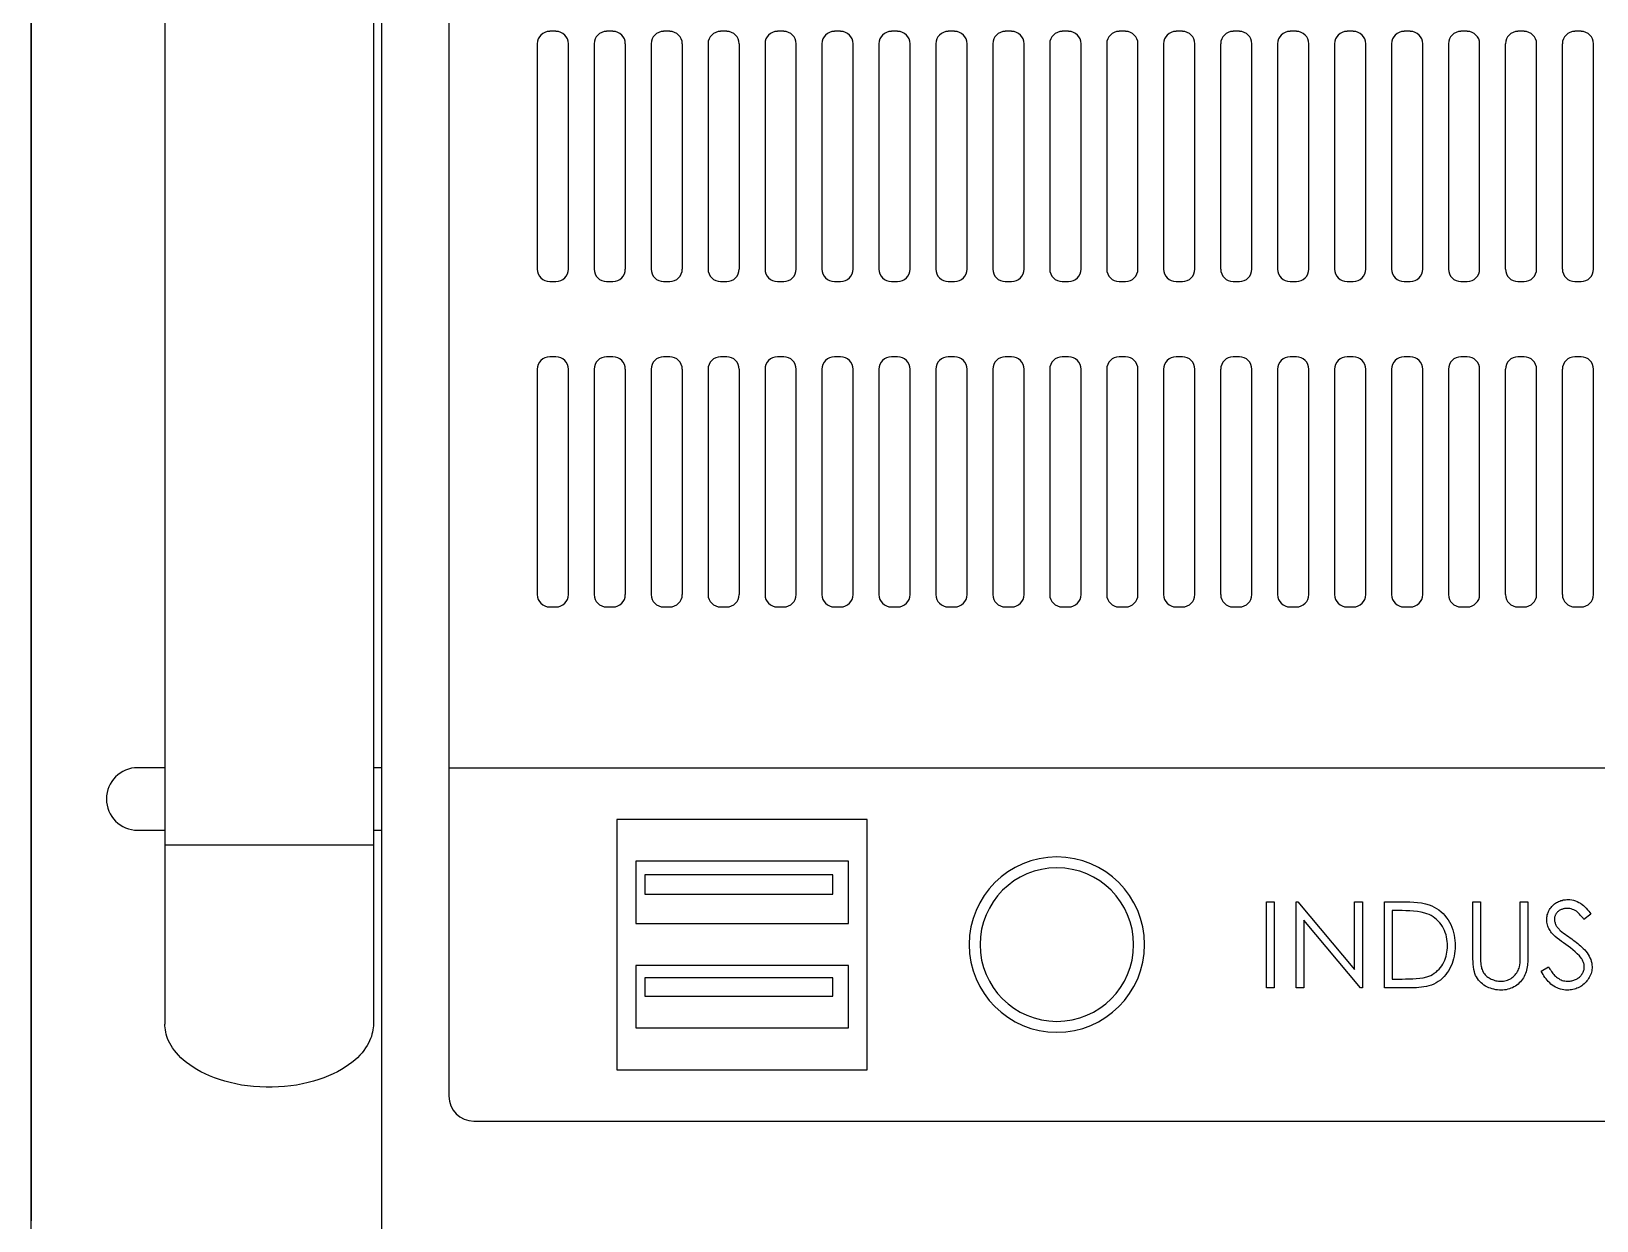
# Model space of a CAD drawing. Header units: millimetres. Extents: x 969 to 1551, y 435 to 847.
# Drawn here: x 1050 to 1062.56, y 534.86 to 544.4 of the extents above; entities that cross this region are included whole.
import ezdxf

# ---------------------------------------------------------------- set-up
doc = ezdxf.new("R2010")
doc.units = ezdxf.units.MM

# ---------------------------------------------------------------- blocks, each defined once
blk = doc.blocks.new('机柜—工控机')
at = {"color": 0}
for p, q in [((0, 17.378), (0, 0.402)), ((3.351, 16.378), (3.351, 4.035)), ((1.072, 14.465), (1.072, 3.415)), ((2.745, 14.465), (2.745, 3.415)), ((2.813, 4.038), (2.813, 13.742)), ((4.21, 9.949), (4.16, 9.949)), ((4.667, 9.949), (4.617, 9.949)), ((5.124, 9.949), (5.074, 9.949)), ((5.581, 9.949), (5.531, 9.949)), ((6.038, 9.949), (5.988, 9.949)), ((6.495, 9.949), (6.445, 9.949)), ((6.952, 9.949), (6.902, 9.949)), ((7.409, 9.949), (7.359, 9.949)), ((7.867, 9.949), (7.816, 9.949)), ((8.324, 9.949), (8.273, 9.949)), ((8.781, 9.949), (8.73, 9.949)), ((9.238, 9.949), (9.187, 9.949)), ((9.695, 9.949), (9.645, 9.949)), ((10.152, 9.949), (10.102, 9.949)), ((10.609, 9.949), (10.559, 9.949)), ((11.066, 9.949), (11.016, 9.949)), ((11.523, 9.949), (11.473, 9.949)), ((11.98, 9.949), (11.93, 9.949)), ((12.437, 9.949), (12.387, 9.949)), ((4.059, 9.848), (4.059, 8.04)), ((4.311, 8.04), (4.311, 9.848)), ((4.516, 9.848), (4.516, 8.04)), ((4.768, 8.04), (4.768, 9.848)), ((4.974, 9.848), (4.974, 8.04)), ((5.225, 8.04), (5.225, 9.848)), ((5.431, 9.848), (5.431, 8.04)), ((5.682, 8.04), (5.682, 9.848)), ((5.888, 9.848), (5.888, 8.04)), ((6.139, 8.04), (6.139, 9.848)), ((6.345, 9.848), (6.345, 8.04)), ((6.596, 8.04), (6.596, 9.848)), ((6.802, 9.848), (6.802, 8.04)), ((7.053, 8.04), (7.053, 9.848)), ((7.259, 9.848), (7.259, 8.04)), ((7.51, 8.04), (7.51, 9.848)), ((7.716, 9.848), (7.716, 8.04)), ((7.967, 8.04), (7.967, 9.848)), ((8.173, 9.848), (8.173, 8.04)), ((8.424, 8.04), (8.424, 9.848)), ((8.63, 9.848), (8.63, 8.04)), ((8.881, 8.04), (8.881, 9.848)), ((9.087, 9.848), (9.087, 8.04)), ((9.338, 8.04), (9.338, 9.848)), ((9.544, 9.848), (9.544, 8.04)), ((9.795, 8.04), (9.795, 9.848)), ((10.001, 9.848), (10.001, 8.04)), ((10.252, 8.04), (10.252, 9.848)), ((10.458, 9.848), (10.458, 8.04)), ((10.709, 8.04), (10.709, 9.848)), ((10.915, 9.848), (10.915, 8.04)), ((11.166, 8.04), (11.166, 9.848)), ((11.372, 9.848), (11.372, 8.04)), ((11.623, 8.04), (11.623, 9.848)), ((11.829, 9.848), (11.829, 8.04)), ((12.08, 8.04), (12.08, 9.848)), ((12.286, 9.848), (12.286, 8.04)), ((12.538, 8.04), (12.538, 9.848)), ((4.16, 7.94), (4.21, 7.94)), ((4.617, 7.94), (4.667, 7.94)), ((5.074, 7.94), (5.124, 7.94)), ((5.531, 7.94), (5.581, 7.94)), ((5.988, 7.94), (6.038, 7.94)), ((6.445, 7.94), (6.495, 7.94)), ((6.902, 7.94), (6.952, 7.94)), ((7.359, 7.94), (7.409, 7.94)), ((7.816, 7.94), (7.867, 7.94)), ((8.273, 7.94), (8.324, 7.94)), ((8.73, 7.94), (8.781, 7.94)), ((9.187, 7.94), (9.238, 7.94)), ((9.645, 7.94), (9.695, 7.94)), ((10.102, 7.94), (10.152, 7.94)), ((10.559, 7.94), (10.609, 7.94)), ((11.016, 7.94), (11.066, 7.94)), ((11.473, 7.94), (11.523, 7.94)), ((11.93, 7.94), (11.98, 7.94)), ((12.387, 7.94), (12.437, 7.94)), ((4.21, 7.337), (4.16, 7.337)), ((4.667, 7.337), (4.617, 7.337)), ((5.124, 7.337), (5.074, 7.337)), ((5.581, 7.337), (5.531, 7.337)), ((6.038, 7.337), (5.988, 7.337)), ((6.495, 7.337), (6.445, 7.337)), ((6.952, 7.337), (6.902, 7.337)), ((7.409, 7.337), (7.359, 7.337)), ((7.867, 7.337), (7.816, 7.337)), ((8.324, 7.337), (8.273, 7.337)), ((8.781, 7.337), (8.73, 7.337)), ((9.238, 7.337), (9.187, 7.337)), ((9.695, 7.337), (9.645, 7.337)), ((10.152, 7.337), (10.102, 7.337)), ((10.609, 7.337), (10.559, 7.337)), ((11.066, 7.337), (11.016, 7.337)), ((11.523, 7.337), (11.473, 7.337)), ((11.98, 7.337), (11.93, 7.337)), ((12.437, 7.337), (12.387, 7.337)), ((4.059, 7.236), (4.059, 5.428)), ((4.311, 5.428), (4.311, 7.236)), ((4.516, 7.236), (4.516, 5.428)), ((4.768, 5.428), (4.768, 7.236)), ((4.974, 7.236), (4.974, 5.428)), ((5.225, 5.428), (5.225, 7.236)), ((5.431, 7.236), (5.431, 5.428)), ((5.682, 5.428), (5.682, 7.236)), ((5.888, 7.236), (5.888, 5.428)), ((6.139, 5.428), (6.139, 7.236)), ((6.345, 7.236), (6.345, 5.428)), ((6.596, 5.428), (6.596, 7.236)), ((6.802, 7.236), (6.802, 5.428)), ((7.053, 5.428), (7.053, 7.236)), ((7.259, 7.236), (7.259, 5.428)), ((7.51, 5.428), (7.51, 7.236)), ((7.716, 7.236), (7.716, 5.428)), ((7.967, 5.428), (7.967, 7.236)), ((8.173, 7.236), (8.173, 5.428)), ((8.424, 5.428), (8.424, 7.236)), ((8.63, 7.236), (8.63, 5.428)), ((8.881, 5.428), (8.881, 7.236)), ((9.087, 7.236), (9.087, 5.428)), ((9.338, 5.428), (9.338, 7.236)), ((9.544, 7.236), (9.544, 5.428)), ((9.795, 5.428), (9.795, 7.236)), ((10.001, 7.236), (10.001, 5.428)), ((10.252, 5.428), (10.252, 7.236)), ((10.458, 7.236), (10.458, 5.428)), ((10.709, 5.428), (10.709, 7.236)), ((10.915, 7.236), (10.915, 5.428)), ((11.166, 5.428), (11.166, 7.236)), ((11.372, 7.236), (11.372, 5.428)), ((11.623, 5.428), (11.623, 7.236)), ((11.829, 7.236), (11.829, 5.428)), ((12.08, 5.428), (12.08, 7.236)), ((12.286, 7.236), (12.286, 5.428)), ((12.538, 5.428), (12.538, 7.236)), ((4.16, 5.328), (4.21, 5.328)), ((4.617, 5.328), (4.667, 5.328)), ((5.074, 5.328), (5.124, 5.328)), ((5.531, 5.328), (5.581, 5.328)), ((5.988, 5.328), (6.038, 5.328)), ((6.445, 5.328), (6.495, 5.328)), ((6.902, 5.328), (6.952, 5.328)), ((7.359, 5.328), (7.409, 5.328)), ((7.816, 5.328), (7.867, 5.328)), ((8.273, 5.328), (8.324, 5.328)), ((8.73, 5.328), (8.781, 5.328)), ((9.187, 5.328), (9.238, 5.328)), ((9.645, 5.328), (9.695, 5.328)), ((10.102, 5.328), (10.152, 5.328)), ((10.559, 5.328), (10.609, 5.328)), ((11.016, 5.328), (11.066, 5.328)), ((11.473, 5.328), (11.523, 5.328)), ((11.93, 5.328), (11.98, 5.328)), ((12.387, 5.328), (12.437, 5.328)), ((1.072, 4.038), (0.854, 4.038)), ((2.813, 4.038), (2.745, 4.038)), ((2.813, 3.536), (2.813, 4.038)), ((3.351, 4.035), (3.351, 1.402)), ((24.209, 4.035), (3.351, 4.035)), ((0.854, 3.536), (1.072, 3.536)), ((2.745, 3.536), (2.813, 3.536)), ((2.813, 0), (2.813, 3.536)), ((4.7, 3.623), (4.7, 1.614)), ((6.709, 3.623), (4.7, 3.623)), ((6.709, 1.614), (6.709, 3.623)), ((1.074, 3.415), (1.072, 3.415)), ((1.072, 3.415), (1.072, 3.415)), ((1.072, 3.415), (1.072, 1.98)), ((1.076, 3.415), (1.074, 3.415)), ((1.079, 3.415), (1.076, 3.415)), ((1.083, 3.415), (1.079, 3.415)), ((1.088, 3.415), (1.083, 3.415)), ((1.094, 3.415), (1.088, 3.415)), ((1.102, 3.415), (1.094, 3.415)), ((1.111, 3.415), (1.102, 3.415)), ((1.122, 3.415), (1.111, 3.415)), ((1.134, 3.415), (1.122, 3.415)), ((1.148, 3.415), (1.134, 3.415)), ((1.164, 3.415), (1.148, 3.415)), ((1.181, 3.415), (1.164, 3.415)), ((1.201, 3.415), (1.181, 3.415)), ((1.222, 3.415), (1.201, 3.415)), ((1.245, 3.415), (1.222, 3.415)), ((1.271, 3.415), (1.245, 3.415)), ((1.299, 3.415), (1.271, 3.415)), ((1.329, 3.415), (1.299, 3.415)), ((1.361, 3.415), (1.329, 3.415)), ((1.395, 3.415), (1.361, 3.415)), ((1.431, 3.415), (1.395, 3.415)), ((1.469, 3.415), (1.431, 3.415)), ((1.51, 3.415), (1.469, 3.415)), ((1.552, 3.415), (1.51, 3.415)), ((1.596, 3.415), (1.552, 3.415)), ((1.641, 3.415), (1.596, 3.415)), ((1.688, 3.415), (1.641, 3.415)), ((1.736, 3.415), (1.688, 3.415)), ((1.784, 3.415), (1.736, 3.415)), ((1.834, 3.415), (1.784, 3.415)), ((1.884, 3.415), (1.834, 3.415)), ((1.934, 3.415), (1.884, 3.415)), ((1.983, 3.415), (1.934, 3.415)), ((2.033, 3.415), (1.983, 3.415)), ((2.082, 3.415), (2.033, 3.415)), ((2.129, 3.415), (2.082, 3.415)), ((2.176, 3.415), (2.129, 3.415)), ((2.221, 3.415), (2.176, 3.415)), ((2.265, 3.415), (2.221, 3.415)), ((2.307, 3.415), (2.265, 3.415)), ((2.348, 3.415), (2.307, 3.415)), ((2.386, 3.415), (2.348, 3.415)), ((2.422, 3.415), (2.386, 3.415)), ((2.457, 3.415), (2.422, 3.415)), ((2.489, 3.415), (2.457, 3.415)), ((2.519, 3.415), (2.489, 3.415)), ((2.546, 3.415), (2.519, 3.415)), ((2.572, 3.415), (2.546, 3.415)), ((2.595, 3.415), (2.572, 3.415)), ((2.617, 3.415), (2.595, 3.415)), ((2.636, 3.415), (2.617, 3.415)), ((2.654, 3.415), (2.636, 3.415)), ((2.669, 3.415), (2.654, 3.415)), ((2.683, 3.415), (2.669, 3.415)), ((2.695, 3.415), (2.683, 3.415)), ((2.706, 3.415), (2.695, 3.415)), ((2.715, 3.415), (2.706, 3.415)), ((2.723, 3.415), (2.715, 3.415)), ((2.729, 3.415), (2.723, 3.415)), ((2.734, 3.415), (2.729, 3.415)), ((2.738, 3.415), (2.734, 3.415)), ((2.741, 3.415), (2.738, 3.415)), ((2.744, 3.415), (2.741, 3.415)), ((2.745, 3.415), (2.744, 3.415)), ((2.745, 3.415), (2.745, 3.415)), ((2.745, 3.415), (2.745, 1.98)), ((4.851, 3.288), (4.851, 2.786)), ((6.559, 3.288), (4.851, 3.288)), ((6.559, 2.786), (6.559, 3.288)), ((4.924, 3.177), (4.924, 3.022)), ((6.432, 3.177), (4.924, 3.177)), ((6.432, 3.022), (6.432, 3.177)), ((4.924, 3.022), (6.432, 3.022)), ((9.912, 2.271), (9.912, 2.962)), ((9.912, 2.962), (9.974, 2.962)), ((9.974, 2.962), (9.974, 2.271)), ((10.151, 2.962), (10.164, 2.962)), ((10.151, 2.271), (10.151, 2.962)), ((10.164, 2.962), (10.62, 2.418)), ((10.62, 2.962), (10.682, 2.962)), ((10.62, 2.418), (10.62, 2.962)), ((10.682, 2.962), (10.682, 2.271)), ((10.859, 2.271), (10.859, 2.962)), ((10.859, 2.962), (10.999, 2.962)), ((10.922, 2.891), (10.922, 2.341)), ((10.97, 2.891), (10.922, 2.891)), ((11.001, 2.891), (10.97, 2.891)), ((10.999, 2.962), (11.031, 2.961)), ((11.031, 2.89), (11.001, 2.891)), ((11.031, 2.961), (11.062, 2.96)), ((11.062, 2.888), (11.031, 2.89)), ((11.062, 2.96), (11.094, 2.959)), ((11.094, 2.959), (11.125, 2.956)), ((11.125, 2.956), (11.157, 2.952)), ((11.157, 2.952), (11.188, 2.946)), ((11.188, 2.946), (11.218, 2.937)), ((11.218, 2.937), (11.239, 2.929)), ((11.239, 2.929), (11.258, 2.919)), ((11.258, 2.919), (11.278, 2.908)), ((11.278, 2.908), (11.296, 2.896)), ((11.296, 2.896), (11.313, 2.882)), ((11.568, 2.544), (11.568, 2.962)), ((11.568, 2.962), (11.63, 2.962)), ((11.63, 2.962), (11.63, 2.548)), ((11.949, 2.962), (12.011, 2.962)), ((11.949, 2.548), (11.949, 2.962)), ((12.011, 2.962), (12.011, 2.544)), ((12.175, 2.884), (12.18, 2.893)), ((12.18, 2.893), (12.184, 2.901)), ((12.184, 2.901), (12.19, 2.909)), ((12.19, 2.909), (12.196, 2.917)), ((12.196, 2.917), (12.202, 2.924)), ((12.202, 2.924), (12.209, 2.931)), ((12.209, 2.931), (12.216, 2.938)), ((12.216, 2.938), (12.223, 2.944)), ((12.223, 2.944), (12.231, 2.95)), ((12.231, 2.95), (12.24, 2.955)), ((12.24, 2.955), (12.248, 2.959)), ((12.248, 2.959), (12.257, 2.964)), ((12.257, 2.964), (12.266, 2.967)), ((12.262, 2.891), (12.258, 2.888)), ((12.267, 2.894), (12.262, 2.891)), ((12.266, 2.967), (12.275, 2.971)), ((12.272, 2.897), (12.267, 2.894)), ((12.277, 2.899), (12.272, 2.897)), ((12.275, 2.971), (12.284, 2.973)), ((12.282, 2.901), (12.277, 2.899)), ((12.287, 2.903), (12.282, 2.901)), ((12.284, 2.973), (12.294, 2.976)), ((12.292, 2.905), (12.287, 2.903)), ((12.298, 2.906), (12.292, 2.905)), ((12.294, 2.976), (12.303, 2.977)), ((12.303, 2.907), (12.298, 2.906)), ((12.303, 2.977), (12.313, 2.978)), ((12.309, 2.908), (12.303, 2.907)), ((12.314, 2.908), (12.309, 2.908)), ((12.313, 2.978), (12.322, 2.979)), ((12.32, 2.908), (12.314, 2.908)), ((12.325, 2.908), (12.32, 2.908)), ((12.322, 2.979), (12.332, 2.979)), ((12.336, 2.908), (12.325, 2.908)), ((12.332, 2.979), (12.347, 2.979)), ((12.347, 2.907), (12.336, 2.908)), ((12.347, 2.979), (12.362, 2.977)), ((12.358, 2.904), (12.347, 2.907)), ((12.369, 2.901), (12.358, 2.904)), ((12.362, 2.977), (12.377, 2.974)), ((12.379, 2.896), (12.369, 2.901)), ((12.377, 2.974), (12.392, 2.97)), ((12.389, 2.891), (12.379, 2.896)), ((12.399, 2.885), (12.389, 2.891)), ((12.392, 2.97), (12.406, 2.964)), ((12.406, 2.964), (12.419, 2.957)), ((12.419, 2.957), (12.433, 2.95)), ((12.433, 2.95), (12.445, 2.941)), ((12.445, 2.941), (12.456, 2.931)), ((12.456, 2.931), (12.468, 2.921)), ((12.468, 2.921), (12.478, 2.91)), ((12.478, 2.91), (12.488, 2.898)), ((12.488, 2.898), (12.498, 2.887)), ((4.851, 2.786), (6.559, 2.786)), ((10.213, 2.813), (10.213, 2.271)), ((10.668, 2.271), (10.213, 2.813)), ((11.092, 2.886), (11.062, 2.888)), ((11.123, 2.883), (11.092, 2.886)), ((11.153, 2.878), (11.123, 2.883)), ((11.182, 2.871), (11.153, 2.878)), ((11.2, 2.866), (11.182, 2.871)), ((11.217, 2.859), (11.2, 2.866)), ((11.233, 2.851), (11.217, 2.859)), ((11.249, 2.842), (11.233, 2.851)), ((11.263, 2.831), (11.249, 2.842)), ((11.277, 2.82), (11.263, 2.831)), ((11.291, 2.807), (11.277, 2.82)), ((11.303, 2.794), (11.291, 2.807)), ((11.314, 2.779), (11.303, 2.794)), ((11.313, 2.882), (11.329, 2.868)), ((11.324, 2.764), (11.314, 2.779)), ((11.333, 2.748), (11.324, 2.764)), ((11.329, 2.868), (11.344, 2.852)), ((11.344, 2.852), (11.358, 2.834)), ((11.358, 2.834), (11.37, 2.816)), ((11.37, 2.816), (11.381, 2.798)), ((11.381, 2.798), (11.391, 2.778)), ((11.391, 2.778), (11.4, 2.758)), ((12.162, 2.828), (12.163, 2.837)), ((12.162, 2.818), (12.162, 2.828)), ((12.162, 2.808), (12.162, 2.818)), ((12.163, 2.797), (12.162, 2.808)), ((12.163, 2.837), (12.164, 2.847)), ((12.165, 2.787), (12.163, 2.797)), ((12.164, 2.847), (12.166, 2.857)), ((12.167, 2.777), (12.165, 2.787)), ((12.166, 2.857), (12.169, 2.866)), ((12.17, 2.767), (12.167, 2.777)), ((12.169, 2.866), (12.172, 2.875)), ((12.174, 2.757), (12.17, 2.767)), ((12.172, 2.875), (12.175, 2.884)), ((12.225, 2.832), (12.224, 2.827)), ((12.224, 2.827), (12.224, 2.821)), ((12.224, 2.821), (12.224, 2.814)), ((12.224, 2.814), (12.225, 2.807)), ((12.227, 2.843), (12.225, 2.838)), ((12.225, 2.838), (12.225, 2.832)), ((12.225, 2.807), (12.226, 2.8)), ((12.226, 2.8), (12.228, 2.794)), ((12.228, 2.848), (12.227, 2.843)), ((12.23, 2.853), (12.228, 2.848)), ((12.228, 2.794), (12.23, 2.787)), ((12.233, 2.858), (12.23, 2.853)), ((12.23, 2.787), (12.232, 2.781)), ((12.232, 2.781), (12.235, 2.775)), ((12.235, 2.863), (12.233, 2.858)), ((12.238, 2.868), (12.235, 2.863)), ((12.235, 2.775), (12.238, 2.769)), ((12.242, 2.872), (12.238, 2.868)), ((12.238, 2.769), (12.242, 2.763)), ((12.245, 2.876), (12.242, 2.872)), ((12.249, 2.88), (12.245, 2.876)), ((12.253, 2.884), (12.249, 2.88)), ((12.258, 2.888), (12.253, 2.884)), ((12.407, 2.878), (12.399, 2.885)), ((12.416, 2.87), (12.407, 2.878)), ((12.424, 2.862), (12.416, 2.87)), ((12.431, 2.854), (12.424, 2.862)), ((12.439, 2.846), (12.431, 2.854)), ((12.446, 2.837), (12.439, 2.846)), ((12.453, 2.829), (12.446, 2.837)), ((12.46, 2.82), (12.453, 2.829)), ((12.516, 2.862), (12.46, 2.82)), ((12.498, 2.887), (12.507, 2.875)), ((12.507, 2.875), (12.516, 2.862)), ((11.341, 2.732), (11.333, 2.748)), ((11.347, 2.715), (11.341, 2.732)), ((11.353, 2.697), (11.347, 2.715)), ((11.357, 2.68), (11.353, 2.697)), ((11.36, 2.662), (11.357, 2.68)), ((11.363, 2.644), (11.36, 2.662)), ((11.364, 2.626), (11.363, 2.644)), ((11.4, 2.758), (11.407, 2.737)), ((11.407, 2.737), (11.414, 2.716)), ((11.414, 2.716), (11.418, 2.695)), ((11.418, 2.695), (11.422, 2.673)), ((11.422, 2.673), (11.425, 2.651)), ((11.425, 2.651), (11.426, 2.629)), ((12.178, 2.748), (12.174, 2.757)), ((12.183, 2.739), (12.178, 2.748)), ((12.188, 2.73), (12.183, 2.739)), ((12.194, 2.721), (12.188, 2.73)), ((12.2, 2.713), (12.194, 2.721)), ((12.215, 2.697), (12.2, 2.713)), ((12.23, 2.683), (12.215, 2.697)), ((12.246, 2.67), (12.23, 2.683)), ((12.242, 2.763), (12.246, 2.757)), ((12.246, 2.757), (12.25, 2.752)), ((12.263, 2.657), (12.246, 2.67)), ((12.25, 2.752), (12.255, 2.747)), ((12.255, 2.747), (12.26, 2.741)), ((12.26, 2.741), (12.264, 2.737)), ((12.28, 2.644), (12.263, 2.657)), ((12.264, 2.737), (12.269, 2.732)), ((12.269, 2.732), (12.282, 2.721)), ((12.297, 2.631), (12.28, 2.644)), ((12.282, 2.721), (12.295, 2.711)), ((12.295, 2.711), (12.309, 2.701)), ((12.309, 2.701), (12.322, 2.692)), ((12.322, 2.692), (12.335, 2.682)), ((12.335, 2.682), (12.349, 2.672)), ((12.349, 2.672), (12.362, 2.663)), ((12.362, 2.663), (12.374, 2.654)), ((12.374, 2.654), (12.387, 2.645)), ((12.387, 2.645), (12.399, 2.636)), ((11.349, 2.508), (11.354, 2.524)), ((11.354, 2.524), (11.358, 2.54)), ((11.358, 2.54), (11.361, 2.557)), ((11.361, 2.557), (11.363, 2.574)), ((11.363, 2.574), (11.364, 2.591)), ((11.364, 2.608), (11.364, 2.626)), ((11.364, 2.591), (11.364, 2.608)), ((11.419, 2.526), (11.414, 2.505)), ((11.422, 2.546), (11.419, 2.526)), ((11.425, 2.566), (11.422, 2.546)), ((11.426, 2.587), (11.425, 2.566)), ((11.426, 2.629), (11.426, 2.607)), ((11.426, 2.607), (11.426, 2.587)), ((11.568, 2.523), (11.568, 2.544)), ((11.569, 2.502), (11.568, 2.523)), ((11.63, 2.548), (11.63, 2.534)), ((11.63, 2.534), (11.63, 2.521)), ((11.63, 2.521), (11.63, 2.508)), ((11.949, 2.532), (11.949, 2.548)), ((11.949, 2.517), (11.949, 2.532)), ((11.949, 2.501), (11.949, 2.517)), ((12.011, 2.518), (12.01, 2.504)), ((12.011, 2.544), (12.011, 2.531)), ((12.011, 2.531), (12.011, 2.518)), ((12.314, 2.619), (12.297, 2.631)), ((12.333, 2.605), (12.314, 2.619)), ((12.352, 2.591), (12.333, 2.605)), ((12.371, 2.576), (12.352, 2.591)), ((12.389, 2.56), (12.371, 2.576)), ((12.406, 2.544), (12.389, 2.56)), ((12.399, 2.636), (12.41, 2.626)), ((12.423, 2.527), (12.406, 2.544)), ((12.41, 2.626), (12.422, 2.617)), ((12.422, 2.617), (12.433, 2.607)), ((12.438, 2.509), (12.423, 2.527)), ((12.433, 2.607), (12.444, 2.597)), ((12.444, 2.597), (12.455, 2.586)), ((12.455, 2.586), (12.466, 2.575)), ((12.466, 2.575), (12.476, 2.564)), ((12.476, 2.564), (12.485, 2.552)), ((12.485, 2.552), (12.493, 2.539)), ((12.493, 2.539), (12.501, 2.526)), ((12.501, 2.526), (12.508, 2.513)), ((12.508, 2.513), (12.514, 2.499)), ((4.851, 2.451), (4.851, 1.949)), ((6.559, 2.451), (4.851, 2.451)), ((6.559, 1.949), (6.559, 2.451)), ((11.245, 2.379), (11.259, 2.388)), ((11.259, 2.388), (11.273, 2.398)), ((11.273, 2.398), (11.286, 2.409)), ((11.286, 2.409), (11.298, 2.421)), ((11.298, 2.421), (11.309, 2.434)), ((11.309, 2.434), (11.319, 2.447)), ((11.319, 2.447), (11.328, 2.462)), ((11.328, 2.462), (11.336, 2.476)), ((11.336, 2.476), (11.343, 2.492)), ((11.343, 2.492), (11.349, 2.508)), ((11.363, 2.394), (11.351, 2.377)), ((11.375, 2.411), (11.363, 2.394)), ((11.385, 2.429), (11.375, 2.411)), ((11.394, 2.447), (11.385, 2.429)), ((11.402, 2.466), (11.394, 2.447)), ((11.409, 2.486), (11.402, 2.466)), ((11.414, 2.505), (11.409, 2.486)), ((11.57, 2.482), (11.569, 2.502)), ((11.571, 2.461), (11.57, 2.482)), ((11.573, 2.44), (11.571, 2.461)), ((11.576, 2.419), (11.573, 2.44)), ((11.581, 2.399), (11.576, 2.419)), ((11.585, 2.385), (11.581, 2.399)), ((11.63, 2.508), (11.631, 2.495)), ((11.631, 2.495), (11.631, 2.482)), ((11.631, 2.482), (11.632, 2.469)), ((11.632, 2.469), (11.633, 2.456)), ((11.633, 2.456), (11.635, 2.446)), ((11.635, 2.446), (11.637, 2.436)), ((11.637, 2.436), (11.639, 2.427)), ((11.639, 2.427), (11.642, 2.417)), ((11.642, 2.417), (11.646, 2.408)), ((11.646, 2.408), (11.65, 2.399)), ((11.65, 2.399), (11.655, 2.39)), ((11.655, 2.39), (11.661, 2.382)), ((11.914, 2.383), (11.921, 2.391)), ((11.921, 2.391), (11.926, 2.401)), ((11.926, 2.401), (11.931, 2.41)), ((11.931, 2.41), (11.935, 2.42)), ((11.935, 2.42), (11.939, 2.43)), ((11.939, 2.43), (11.942, 2.44)), ((11.942, 2.44), (11.945, 2.455)), ((11.945, 2.455), (11.947, 2.471)), ((11.947, 2.471), (11.948, 2.486)), ((11.948, 2.486), (11.949, 2.501)), ((11.991, 2.387), (11.986, 2.375)), ((11.995, 2.4), (11.991, 2.387)), ((11.999, 2.412), (11.995, 2.4)), ((12.001, 2.425), (11.999, 2.412)), ((12.004, 2.439), (12.001, 2.425)), ((12.006, 2.452), (12.004, 2.439)), ((12.007, 2.465), (12.006, 2.452)), ((12.009, 2.478), (12.007, 2.465)), ((12.01, 2.491), (12.009, 2.478)), ((12.01, 2.504), (12.01, 2.491)), ((12.118, 2.404), (12.176, 2.439)), ((12.125, 2.391), (12.118, 2.404)), ((12.132, 2.379), (12.125, 2.391)), ((12.176, 2.439), (12.181, 2.43)), ((12.181, 2.43), (12.187, 2.421)), ((12.187, 2.421), (12.193, 2.412)), ((12.193, 2.412), (12.199, 2.403)), ((12.199, 2.403), (12.205, 2.395)), ((12.205, 2.395), (12.211, 2.387)), ((12.211, 2.387), (12.218, 2.379)), ((12.442, 2.503), (12.438, 2.509)), ((12.446, 2.498), (12.442, 2.503)), ((12.449, 2.492), (12.446, 2.498)), ((12.447, 2.385), (12.451, 2.391)), ((12.452, 2.486), (12.449, 2.492)), ((12.451, 2.391), (12.454, 2.398)), ((12.455, 2.48), (12.452, 2.486)), ((12.454, 2.398), (12.457, 2.405)), ((12.457, 2.474), (12.455, 2.48)), ((12.459, 2.467), (12.457, 2.474)), ((12.457, 2.405), (12.459, 2.412)), ((12.461, 2.461), (12.459, 2.467)), ((12.459, 2.412), (12.461, 2.419)), ((12.462, 2.454), (12.461, 2.461)), ((12.461, 2.419), (12.462, 2.426)), ((12.463, 2.448), (12.462, 2.454)), ((12.462, 2.426), (12.463, 2.434)), ((12.463, 2.441), (12.463, 2.448)), ((12.463, 2.434), (12.463, 2.441)), ((12.514, 2.499), (12.519, 2.485)), ((12.52, 2.396), (12.517, 2.385)), ((12.519, 2.485), (12.522, 2.47)), ((12.522, 2.407), (12.52, 2.396)), ((12.522, 2.47), (12.524, 2.455)), ((12.524, 2.418), (12.522, 2.407)), ((12.524, 2.455), (12.525, 2.44)), ((12.525, 2.429), (12.524, 2.418)), ((12.525, 2.44), (12.525, 2.429)), ((4.924, 2.35), (4.924, 2.203)), ((6.432, 2.35), (4.924, 2.35)), ((6.432, 2.203), (6.432, 2.35)), ((9.974, 2.271), (9.912, 2.271)), ((10.213, 2.271), (10.151, 2.271)), ((10.682, 2.271), (10.668, 2.271)), ((11.074, 2.271), (10.859, 2.271)), ((10.922, 2.341), (11.001, 2.341)), ((11.001, 2.341), (11.029, 2.342)), ((11.029, 2.342), (11.058, 2.342)), ((11.058, 2.342), (11.086, 2.343)), ((11.094, 2.271), (11.074, 2.271)), ((11.086, 2.343), (11.114, 2.345)), ((11.115, 2.272), (11.094, 2.271)), ((11.114, 2.345), (11.143, 2.348)), ((11.135, 2.273), (11.115, 2.272)), ((11.156, 2.275), (11.135, 2.273)), ((11.143, 2.348), (11.171, 2.352)), ((11.176, 2.278), (11.156, 2.275)), ((11.171, 2.352), (11.198, 2.359)), ((11.196, 2.282), (11.176, 2.278)), ((11.216, 2.287), (11.196, 2.282)), ((11.198, 2.359), (11.214, 2.365)), ((11.214, 2.365), (11.23, 2.371)), ((11.236, 2.293), (11.216, 2.287)), ((11.23, 2.371), (11.245, 2.379)), ((11.255, 2.301), (11.236, 2.293)), ((11.273, 2.31), (11.255, 2.301)), ((11.291, 2.321), (11.273, 2.31)), ((11.308, 2.333), (11.291, 2.321)), ((11.323, 2.347), (11.308, 2.333)), ((11.338, 2.362), (11.323, 2.347)), ((11.351, 2.377), (11.338, 2.362)), ((11.591, 2.371), (11.585, 2.385)), ((11.598, 2.358), (11.591, 2.371)), ((11.605, 2.345), (11.598, 2.358)), ((11.614, 2.333), (11.605, 2.345)), ((11.624, 2.322), (11.614, 2.333)), ((11.634, 2.312), (11.624, 2.322)), ((11.645, 2.302), (11.634, 2.312)), ((11.657, 2.293), (11.645, 2.302)), ((11.669, 2.285), (11.657, 2.293)), ((11.661, 2.382), (11.668, 2.375)), ((11.668, 2.375), (11.675, 2.368)), ((11.682, 2.278), (11.669, 2.285)), ((11.675, 2.368), (11.682, 2.362)), ((11.682, 2.362), (11.69, 2.356)), ((11.696, 2.272), (11.682, 2.278)), ((11.69, 2.356), (11.699, 2.351)), ((11.709, 2.267), (11.696, 2.272)), ((11.699, 2.351), (11.707, 2.346)), ((11.707, 2.346), (11.716, 2.341)), ((11.724, 2.262), (11.709, 2.267)), ((11.716, 2.341), (11.725, 2.337)), ((11.738, 2.259), (11.724, 2.262)), ((11.725, 2.337), (11.735, 2.334)), ((11.735, 2.334), (11.744, 2.331)), ((11.744, 2.331), (11.754, 2.328)), ((11.754, 2.328), (11.763, 2.326)), ((11.763, 2.326), (11.773, 2.325)), ((11.773, 2.325), (11.783, 2.324)), ((11.783, 2.324), (11.793, 2.324)), ((11.793, 2.324), (11.804, 2.324)), ((11.804, 2.324), (11.814, 2.325)), ((11.814, 2.325), (11.825, 2.327)), ((11.825, 2.327), (11.835, 2.33)), ((11.835, 2.33), (11.846, 2.333)), ((11.846, 2.333), (11.856, 2.337)), ((11.862, 2.262), (11.849, 2.259)), ((11.856, 2.337), (11.865, 2.341)), ((11.874, 2.267), (11.862, 2.262)), ((11.865, 2.341), (11.875, 2.347)), ((11.887, 2.272), (11.874, 2.267)), ((11.875, 2.347), (11.884, 2.353)), ((11.884, 2.353), (11.892, 2.359)), ((11.898, 2.278), (11.887, 2.272)), ((11.892, 2.359), (11.9, 2.367)), ((11.91, 2.285), (11.898, 2.278)), ((11.9, 2.367), (11.908, 2.374)), ((11.908, 2.374), (11.914, 2.383)), ((11.921, 2.293), (11.91, 2.285)), ((11.931, 2.301), (11.921, 2.293)), ((11.941, 2.31), (11.931, 2.301)), ((11.95, 2.32), (11.941, 2.31)), ((11.959, 2.33), (11.95, 2.32)), ((11.967, 2.34), (11.959, 2.33)), ((11.974, 2.351), (11.967, 2.34)), ((11.981, 2.363), (11.974, 2.351)), ((11.986, 2.375), (11.981, 2.363)), ((12.139, 2.367), (12.132, 2.379)), ((12.147, 2.355), (12.139, 2.367)), ((12.156, 2.343), (12.147, 2.355)), ((12.165, 2.332), (12.156, 2.343)), ((12.174, 2.321), (12.165, 2.332)), ((12.185, 2.311), (12.174, 2.321)), ((12.195, 2.301), (12.185, 2.311)), ((12.206, 2.292), (12.195, 2.301)), ((12.218, 2.284), (12.206, 2.292)), ((12.218, 2.379), (12.225, 2.371)), ((12.231, 2.277), (12.218, 2.284)), ((12.225, 2.371), (12.233, 2.364)), ((12.244, 2.27), (12.231, 2.277)), ((12.233, 2.364), (12.241, 2.357)), ((12.241, 2.357), (12.249, 2.351)), ((12.257, 2.265), (12.244, 2.27)), ((12.249, 2.351), (12.258, 2.345)), ((12.271, 2.261), (12.257, 2.265)), ((12.258, 2.345), (12.267, 2.339)), ((12.267, 2.339), (12.277, 2.335)), ((12.277, 2.335), (12.286, 2.331)), ((12.286, 2.331), (12.296, 2.328)), ((12.296, 2.328), (12.307, 2.326)), ((12.307, 2.326), (12.317, 2.324)), ((12.317, 2.324), (12.328, 2.324)), ((12.328, 2.324), (12.335, 2.324)), ((12.335, 2.324), (12.342, 2.324)), ((12.342, 2.324), (12.35, 2.325)), ((12.35, 2.325), (12.357, 2.326)), ((12.357, 2.326), (12.364, 2.328)), ((12.364, 2.328), (12.371, 2.33)), ((12.371, 2.33), (12.378, 2.332)), ((12.378, 2.332), (12.385, 2.335)), ((12.394, 2.263), (12.383, 2.26)), ((12.385, 2.335), (12.392, 2.338)), ((12.392, 2.338), (12.399, 2.341)), ((12.404, 2.267), (12.394, 2.263)), ((12.399, 2.341), (12.405, 2.344)), ((12.414, 2.271), (12.404, 2.267)), ((12.405, 2.344), (12.411, 2.348)), ((12.411, 2.348), (12.417, 2.352)), ((12.424, 2.277), (12.414, 2.271)), ((12.417, 2.352), (12.423, 2.357)), ((12.423, 2.357), (12.429, 2.362)), ((12.434, 2.282), (12.424, 2.277)), ((12.429, 2.362), (12.434, 2.367)), ((12.434, 2.367), (12.439, 2.373)), ((12.443, 2.288), (12.434, 2.282)), ((12.439, 2.373), (12.443, 2.379)), ((12.443, 2.379), (12.447, 2.385)), ((12.452, 2.295), (12.443, 2.288)), ((12.461, 2.302), (12.452, 2.295)), ((12.469, 2.31), (12.461, 2.302)), ((12.477, 2.318), (12.469, 2.31)), ((12.484, 2.327), (12.477, 2.318)), ((12.491, 2.335), (12.484, 2.327)), ((12.497, 2.345), (12.491, 2.335)), ((12.503, 2.354), (12.497, 2.345)), ((12.508, 2.364), (12.503, 2.354)), ((12.513, 2.374), (12.508, 2.364)), ((12.517, 2.385), (12.513, 2.374)), ((4.924, 2.203), (6.432, 2.203)), ((11.752, 2.256), (11.738, 2.259)), ((11.767, 2.254), (11.752, 2.256)), ((11.782, 2.253), (11.767, 2.254)), ((11.796, 2.253), (11.782, 2.253)), ((11.81, 2.253), (11.796, 2.253)), ((11.823, 2.254), (11.81, 2.253)), ((11.836, 2.256), (11.823, 2.254)), ((11.849, 2.259), (11.836, 2.256)), ((12.285, 2.257), (12.271, 2.261)), ((12.299, 2.255), (12.285, 2.257)), ((12.313, 2.253), (12.299, 2.255)), ((12.328, 2.253), (12.313, 2.253)), ((12.339, 2.253), (12.328, 2.253)), ((12.35, 2.254), (12.339, 2.253)), ((12.361, 2.255), (12.35, 2.254)), ((12.372, 2.257), (12.361, 2.255)), ((12.383, 2.26), (12.372, 2.257)), ((1.072, 1.965), (1.072, 1.98)), ((1.074, 1.949), (1.072, 1.965)), ((1.076, 1.933), (1.074, 1.949)), ((1.079, 1.916), (1.076, 1.933)), ((1.083, 1.899), (1.079, 1.916)), ((1.088, 1.881), (1.083, 1.899)), ((2.734, 1.899), (2.729, 1.881)), ((2.738, 1.916), (2.734, 1.899)), ((2.741, 1.933), (2.738, 1.916)), ((2.744, 1.949), (2.741, 1.933)), ((2.745, 1.965), (2.744, 1.949)), ((2.745, 1.98), (2.745, 1.965)), ((4.851, 1.949), (6.559, 1.949)), ((1.094, 1.864), (1.088, 1.881)), ((1.102, 1.845), (1.094, 1.864)), ((1.111, 1.827), (1.102, 1.845)), ((1.122, 1.808), (1.111, 1.827)), ((1.134, 1.788), (1.122, 1.808)), ((1.148, 1.769), (1.134, 1.788)), ((1.164, 1.75), (1.148, 1.769)), ((2.669, 1.769), (2.654, 1.75)), ((2.683, 1.788), (2.669, 1.769)), ((2.695, 1.808), (2.683, 1.788)), ((2.706, 1.827), (2.695, 1.808)), ((2.715, 1.845), (2.706, 1.827)), ((2.723, 1.864), (2.715, 1.845)), ((2.729, 1.881), (2.723, 1.864)), ((1.181, 1.73), (1.164, 1.75)), ((1.201, 1.71), (1.181, 1.73)), ((1.222, 1.691), (1.201, 1.71)), ((1.245, 1.671), (1.222, 1.691)), ((1.271, 1.652), (1.245, 1.671)), ((1.299, 1.633), (1.271, 1.652)), ((1.329, 1.615), (1.299, 1.633)), ((2.519, 1.633), (2.489, 1.615)), ((2.546, 1.652), (2.519, 1.633)), ((2.572, 1.671), (2.546, 1.652)), ((2.595, 1.691), (2.572, 1.671)), ((2.617, 1.71), (2.595, 1.691)), ((2.636, 1.73), (2.617, 1.71)), ((2.654, 1.75), (2.636, 1.73)), ((1.361, 1.597), (1.329, 1.615)), ((1.395, 1.58), (1.361, 1.597)), ((1.431, 1.564), (1.395, 1.58)), ((1.469, 1.549), (1.431, 1.564)), ((1.51, 1.535), (1.469, 1.549)), ((1.552, 1.522), (1.51, 1.535)), ((1.596, 1.51), (1.552, 1.522)), ((1.641, 1.5), (1.596, 1.51)), ((2.221, 1.51), (2.176, 1.5)), ((2.265, 1.522), (2.221, 1.51)), ((2.307, 1.535), (2.265, 1.522)), ((2.348, 1.549), (2.307, 1.535)), ((2.386, 1.564), (2.348, 1.549)), ((2.422, 1.58), (2.386, 1.564)), ((2.457, 1.597), (2.422, 1.58)), ((2.489, 1.615), (2.457, 1.597)), ((4.7, 1.614), (6.709, 1.614)), ((1.688, 1.491), (1.641, 1.5)), ((1.736, 1.484), (1.688, 1.491)), ((1.784, 1.479), (1.736, 1.484)), ((1.834, 1.475), (1.784, 1.479)), ((1.884, 1.474), (1.834, 1.475)), ((1.934, 1.474), (1.884, 1.474)), ((1.983, 1.475), (1.934, 1.474)), ((2.033, 1.479), (1.983, 1.475)), ((2.082, 1.484), (2.033, 1.479)), ((2.129, 1.491), (2.082, 1.484)), ((2.176, 1.5), (2.129, 1.491)), ((3.552, 1.202), (24.008, 1.202))]:
    blk.add_line(p, q, dxfattribs=at)
for centre, radius, start, end in [((4.16, 9.848), 0.1, 90, 180), ((4.21, 9.848), 0.1, 0, 90), ((4.617, 9.848), 0.1, 90, 180), ((4.667, 9.848), 0.1, 0, 90), ((5.074, 9.848), 0.1, 90, 180), ((5.124, 9.848), 0.1, 0, 90), ((5.531, 9.848), 0.1, 90, 180), ((5.581, 9.848), 0.1, 0, 90), ((5.988, 9.848), 0.1, 90, 180), ((6.038, 9.848), 0.1, 0, 90), ((6.445, 9.848), 0.1, 90, 180), ((6.495, 9.848), 0.1, 0, 90), ((6.902, 9.848), 0.1, 90, 180), ((6.952, 9.848), 0.1, 0, 90), ((7.359, 9.848), 0.1, 90, 180), ((7.409, 9.848), 0.1, 0, 90), ((7.816, 9.848), 0.1, 90, 180), ((7.867, 9.848), 0.1, 0, 90), ((8.273, 9.848), 0.1, 90, 180), ((8.324, 9.848), 0.1, 0, 90), ((8.73, 9.848), 0.1, 90, 180), ((8.781, 9.848), 0.1, 0, 90), ((9.187, 9.848), 0.1, 90, 180), ((9.238, 9.848), 0.1, 0, 90), ((9.645, 9.848), 0.1, 90, 180), ((9.695, 9.848), 0.1, 0, 90), ((10.102, 9.848), 0.1, 90, 180), ((10.152, 9.848), 0.1, 0, 90), ((10.559, 9.848), 0.1, 90, 180), ((10.609, 9.848), 0.1, 0, 90), ((11.016, 9.848), 0.1, 90, 180), ((11.066, 9.848), 0.1, 0, 90), ((11.473, 9.848), 0.1, 90, 180), ((11.523, 9.848), 0.1, 0, 90), ((11.93, 9.848), 0.1, 90, 180), ((11.98, 9.848), 0.1, 0, 90), ((12.387, 9.848), 0.1, 90, 180), ((12.437, 9.848), 0.1, 0, 90), ((4.16, 8.04), 0.1, 180, 270), ((4.21, 8.04), 0.1, 270, 0), ((4.617, 8.04), 0.1, 180, 270), ((4.667, 8.04), 0.1, 270, 0), ((5.074, 8.04), 0.1, 180, 270), ((5.124, 8.04), 0.1, 270, 0), ((5.531, 8.04), 0.1, 180, 270), ((5.581, 8.04), 0.1, 270, 0), ((5.988, 8.04), 0.1, 180, 270), ((6.038, 8.04), 0.1, 270, 0), ((6.445, 8.04), 0.1, 180, 270), ((6.495, 8.04), 0.1, 270, 0), ((6.902, 8.04), 0.1, 180, 270), ((6.952, 8.04), 0.1, 270, 0), ((7.359, 8.04), 0.1, 180, 270), ((7.409, 8.04), 0.1, 270, 0), ((7.816, 8.04), 0.1, 180, 270), ((7.867, 8.04), 0.1, 270, 0), ((8.273, 8.04), 0.1, 180, 270), ((8.324, 8.04), 0.1, 270, 0), ((8.73, 8.04), 0.1, 180, 270), ((8.781, 8.04), 0.1, 270, 0), ((9.187, 8.04), 0.1, 180, 270), ((9.238, 8.04), 0.1, 270, 0), ((9.645, 8.04), 0.1, 180, 270), ((9.695, 8.04), 0.1, 270, 0), ((10.102, 8.04), 0.1, 180, 270), ((10.152, 8.04), 0.1, 270, 0), ((10.559, 8.04), 0.1, 180, 270), ((10.609, 8.04), 0.1, 270, 0), ((11.016, 8.04), 0.1, 180, 270), ((11.066, 8.04), 0.1, 270, 0), ((11.473, 8.04), 0.1, 180, 270), ((11.523, 8.04), 0.1, 270, 0), ((11.93, 8.04), 0.1, 180, 270), ((11.98, 8.04), 0.1, 270, 0), ((12.387, 8.04), 0.1, 180, 270), ((12.437, 8.04), 0.1, 270, 0), ((4.16, 7.236), 0.1, 90, 180), ((4.21, 7.236), 0.1, 0, 90), ((4.617, 7.236), 0.1, 90, 180), ((4.667, 7.236), 0.1, 0, 90), ((5.074, 7.236), 0.1, 90, 180), ((5.124, 7.236), 0.1, 0, 90), ((5.531, 7.236), 0.1, 90, 180), ((5.581, 7.236), 0.1, 0, 90), ((5.988, 7.236), 0.1, 90, 180), ((6.038, 7.236), 0.1, 0, 90), ((6.445, 7.236), 0.1, 90, 180), ((6.495, 7.236), 0.1, 0, 90), ((6.902, 7.236), 0.1, 90, 180), ((6.952, 7.236), 0.1, 0, 90), ((7.359, 7.236), 0.1, 90, 180), ((7.409, 7.236), 0.1, 0, 90), ((7.816, 7.236), 0.1, 90, 180), ((7.867, 7.236), 0.1, 0, 90), ((8.273, 7.236), 0.1, 90, 180), ((8.324, 7.236), 0.1, 0, 90), ((8.73, 7.236), 0.1, 90, 180), ((8.781, 7.236), 0.1, 0, 90), ((9.187, 7.236), 0.1, 90, 180), ((9.238, 7.236), 0.1, 0, 90), ((9.645, 7.236), 0.1, 90, 180), ((9.695, 7.236), 0.1, 0, 90), ((10.102, 7.236), 0.1, 90, 180), ((10.152, 7.236), 0.1, 0, 90), ((10.559, 7.236), 0.1, 90, 180), ((10.609, 7.236), 0.1, 0, 90), ((11.016, 7.236), 0.1, 90, 180), ((11.066, 7.236), 0.1, 0, 90), ((11.473, 7.236), 0.1, 90, 180), ((11.523, 7.236), 0.1, 0, 90), ((11.93, 7.236), 0.1, 90, 180), ((11.98, 7.236), 0.1, 0, 90), ((12.387, 7.236), 0.1, 90, 180), ((12.437, 7.236), 0.1, 0, 90), ((4.16, 5.428), 0.1, 180, 270), ((4.21, 5.428), 0.1, 270, 0), ((4.617, 5.428), 0.1, 180, 270), ((4.667, 5.428), 0.1, 270, 0), ((5.074, 5.428), 0.1, 180, 270), ((5.124, 5.428), 0.1, 270, 0), ((5.531, 5.428), 0.1, 180, 270), ((5.581, 5.428), 0.1, 270, 0), ((5.988, 5.428), 0.1, 180, 270), ((6.038, 5.428), 0.1, 270, 0), ((6.445, 5.428), 0.1, 180, 270), ((6.495, 5.428), 0.1, 270, 0), ((6.902, 5.428), 0.1, 180, 270), ((6.952, 5.428), 0.1, 270, 0), ((7.359, 5.428), 0.1, 180, 270), ((7.409, 5.428), 0.1, 270, 0), ((7.816, 5.428), 0.1, 180, 270), ((7.867, 5.428), 0.1, 270, 0), ((8.273, 5.428), 0.1, 180, 270), ((8.324, 5.428), 0.1, 270, 0), ((8.73, 5.428), 0.1, 180, 270), ((8.781, 5.428), 0.1, 270, 0), ((9.187, 5.428), 0.1, 180, 270), ((9.238, 5.428), 0.1, 270, 0), ((9.645, 5.428), 0.1, 180, 270), ((9.695, 5.428), 0.1, 270, 0), ((10.102, 5.428), 0.1, 180, 270), ((10.152, 5.428), 0.1, 270, 0), ((10.559, 5.428), 0.1, 180, 270), ((10.609, 5.428), 0.1, 270, 0), ((11.016, 5.428), 0.1, 180, 270), ((11.066, 5.428), 0.1, 270, 0), ((11.473, 5.428), 0.1, 180, 270), ((11.523, 5.428), 0.1, 270, 0), ((11.93, 5.428), 0.1, 180, 270), ((11.98, 5.428), 0.1, 270, 0), ((12.387, 5.428), 0.1, 180, 270), ((12.437, 5.428), 0.1, 270, 0), ((0.854, 3.787), 0.251, 90, 180), ((0.854, 3.787), 0.251, 180, 270), ((8.23, 2.618), 0.704, 0, 180), ((8.23, 2.618), 0.616, 0, 180), ((8.23, 2.618), 0.704, 180, 0), ((8.23, 2.618), 0.616, 180, 0), ((3.552, 1.402), 0.201, 180, 270)]:
    blk.add_arc(centre, radius, start, end, dxfattribs=at)
blk = doc.blocks.new('*U25')
at = {"color": 0}
blk.add_lwpolyline([(5.791, 226.402), (54.209, 226.402), (54.209, 8.598), (5.791, 8.598)], close=True, dxfattribs=at)

msp = doc.modelspace()

# ---------------------------------------------------------------- block references
at = {"color": 4}
msp.add_blockref('*U25', (1044.209, 441.402), dxfattribs=at)
at = {"color": 3}
msp.add_blockref('机柜—工控机', (1050, 534.455), dxfattribs=at)

doc.saveas('drawing.dxf')
